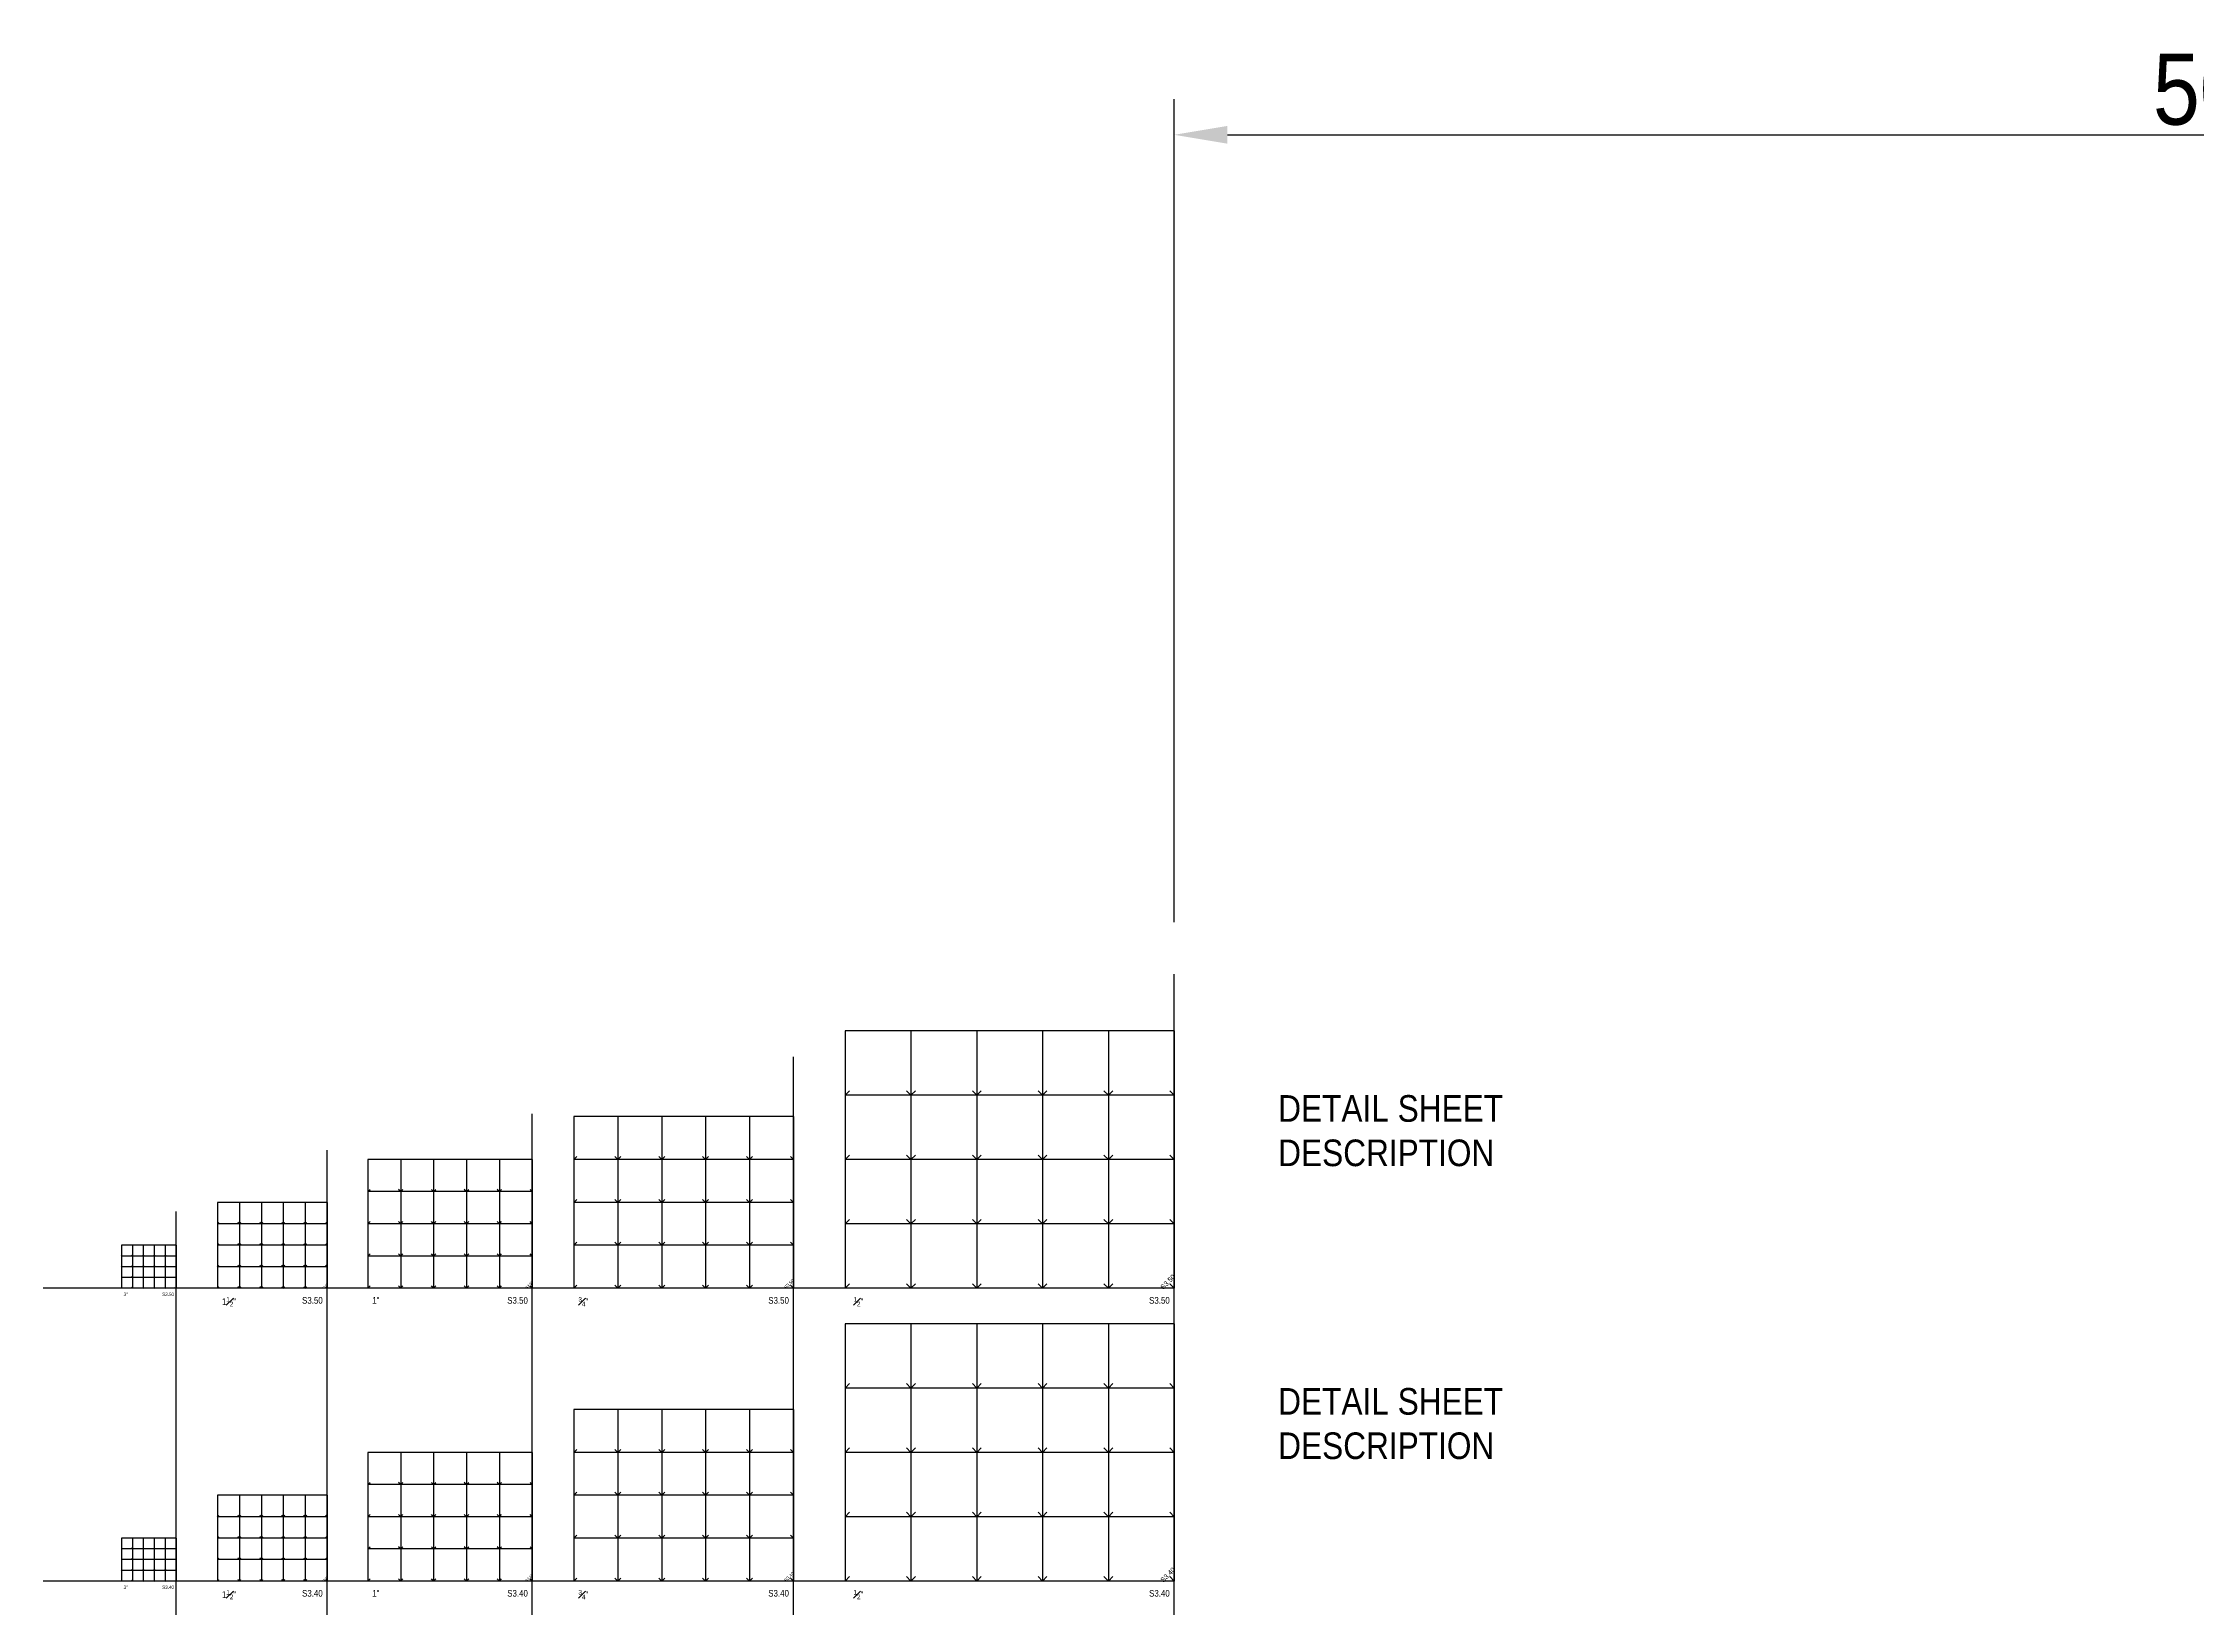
# Model space of a CAD drawing. Header units: inches. Extents: x -2661 to 42767, y -1222 to 9099.
# Drawn here: x 26515 to 32338, y 4868 to 9099 of the extents above; entities that cross this region are included whole.
import ezdxf

# ---------------------------------------------------------------- set-up
doc = ezdxf.new("R2010")
doc.units = ezdxf.units.IN
doc.header["$LTSCALE"] = 12
doc.header["$MEASUREMENT"] = 0
doc.header["$PDMODE"] = 3
doc.linetypes.add('HIDDEN2', pattern=[0.1875, 0.125, -0.0625])
doc.layers.get('0').update_dxf_attribs({"linetype": 'CONTINUOUS'})
doc.layers.get('DefPoints').update_dxf_attribs({"color": 251, "linetype": 'CONTINUOUS'})
doc.layers.add('DESIGNER COMMENTS', color=221, linetype='CONTINUOUS', plot=False)
doc.layers.add('S-ANNO-GRID-NONPLOT', color=251, linetype='CONTINUOUS', plot=False)
doc.styles.add('Arial', font='arial.ttf', dxfattribs={"width": 0.85})
doc.dimstyles.get("Standard").update_dxf_attribs({"dimtxt": 0.125, "dimasz": 0.125, "dimexe": 0.0625, "dimexo": 0.0625, "dimgap": 0.0625, "dimtad": 1, "dimdec": 3, "dimzin": 3, "dimdsep": 46, "dimlunit": 4, "dimtxsty": 'Arial', "dimcen": 0.09375, "dimclrd": 256, "dimclre": 256, "dimclrt": 256, "dimadec": 0, "dimazin": 0, "dimtfac": 1, "dimtdec": 3, "dimtix": 1, "dimtmove": 0, "dimatfit": 3, "dimfxl": 1, "dimfrac": 2, "dimtolj": 1, "dimtzin": 0, "dimarcsym": 0})

# ---------------------------------------------------------------- blocks, each defined once
blk = doc.blocks.new('Se_GRID 30x42')
for p, q in [((7.41, 29), (0, 29)), ((0, 29), (0, 21.75)), ((14.83, 29), (7.41, 29)), ((7.41, 29), (7.41, 21.75)), ((22.24, 29), (14.83, 29)), ((14.83, 29), (14.83, 21.75)), ((29.66, 29), (22.24, 29)), ((22.24, 29), (22.24, 21.75)), ((37.07, 29), (29.66, 29)), ((29.66, 29), (29.66, 21.75)), ((37.07, 29), (37.07, 21.75)), ((0, 21.75), (0.5, 22.25)), ((7.41, 21.75), (7.91, 22.25)), ((14.83, 21.75), (15.33, 22.25)), ((22.24, 21.75), (22.74, 22.25)), ((29.66, 21.75), (30.16, 22.25)), ((7.41, 21.75), (0, 21.75)), ((0, 21.75), (0, 14.5)), ((14.83, 21.75), (7.41, 21.75)), ((7.41, 21.75), (7.41, 14.5)), ((22.24, 21.75), (14.83, 21.75)), ((14.83, 21.75), (14.83, 14.5)), ((29.66, 21.75), (22.24, 21.75)), ((22.24, 21.75), (22.24, 14.5)), ((37.07, 21.75), (29.66, 21.75)), ((29.66, 21.75), (29.66, 14.5)), ((37.07, 21.75), (37.07, 14.5)), ((0, 14.5), (0.5, 15)), ((7.41, 14.5), (7.91, 15)), ((14.83, 14.5), (15.33, 15)), ((22.24, 14.5), (22.74, 15)), ((29.66, 14.5), (30.16, 15)), ((7.41, 14.5), (0, 14.5)), ((0, 14.5), (0, 7.25)), ((14.83, 14.5), (7.41, 14.5)), ((7.41, 14.5), (7.41, 7.25)), ((22.24, 14.5), (14.83, 14.5)), ((14.83, 14.5), (14.83, 7.25)), ((29.66, 14.5), (22.24, 14.5)), ((22.24, 14.5), (22.24, 7.25)), ((37.07, 14.5), (29.66, 14.5)), ((29.66, 14.5), (29.66, 7.25)), ((37.07, 14.5), (37.07, 7.25)), ((0, 7.25), (0.5, 7.75)), ((7.41, 7.25), (7.91, 7.75)), ((14.83, 7.25), (15.33, 7.75)), ((22.24, 7.25), (22.74, 7.75)), ((29.66, 7.25), (30.16, 7.75)), ((7.41, 7.25), (0, 7.25)), ((0, 7.25), (0, 0)), ((14.83, 7.25), (7.41, 7.25)), ((7.41, 7.25), (7.41, 0)), ((22.24, 7.25), (14.83, 7.25)), ((14.83, 7.25), (14.83, 0)), ((29.66, 7.25), (22.24, 7.25)), ((22.24, 7.25), (22.24, 0)), ((37.07, 7.25), (29.66, 7.25)), ((29.66, 7.25), (29.66, 0)), ((37.07, 7.25), (37.07, 0)), ((0, 0), (0.5, 0.5)), ((7.41, 0), (0, 0)), ((7.41, 0), (7.91, 0.5)), ((14.83, 0), (7.41, 0)), ((14.83, 0), (15.33, 0.5)), ((22.24, 0), (14.83, 0)), ((22.24, 0), (22.74, 0.5)), ((29.66, 0), (22.24, 0)), ((29.66, 0), (30.16, 0.5)), ((37.07, 0), (29.66, 0))]:
    blk.add_line(p, q)
at = {"linetype": 'HIDDEN2'}
for p, q in [((7.41, 21.75), (6.91, 22.25)), ((14.83, 21.75), (14.33, 22.25)), ((22.24, 21.75), (21.74, 22.25)), ((29.66, 21.75), (29.16, 22.25)), ((37.07, 21.75), (36.57, 22.25)), ((7.41, 14.5), (6.91, 15)), ((14.83, 14.5), (14.33, 15)), ((22.24, 14.5), (21.74, 15)), ((29.66, 14.5), (29.16, 15)), ((37.07, 14.5), (36.57, 15)), ((7.41, 7.25), (6.91, 7.75)), ((14.83, 7.25), (14.33, 7.75)), ((22.24, 7.25), (21.74, 7.75)), ((29.66, 7.25), (29.16, 7.75)), ((37.07, 7.25), (36.57, 7.75)), ((7.41, 0), (6.91, 0.5)), ((14.83, 0), (14.33, 0.5)), ((22.24, 0), (21.74, 0.5)), ((29.66, 0), (29.16, 0.5)), ((37.07, 0), (36.57, 0.5))]:
    blk.add_line(p, q, dxfattribs=at)
blk = doc.blocks.new('*D1596')
at = {"layer": 'DefPoints', "color": 0, "transparency": 16777216}
for p in [(35573.3, 8851.2), (35573.3, 6681.4), (29573.3, 6626)]:
    blk.add_point(p, dxfattribs=at)
at = {"layer": 'S-ANNO-GRID-NONPLOT', "lineweight": -2, "transparency": 16777216}
for p, q in [((29573.3, 6722), (29573.3, 8947.2)), ((35573.3, 6777.4), (35573.3, 8947.2)), ((29717.3, 8851.2), (35429.3, 8851.2))]:
    blk.add_line(p, q, dxfattribs=at)
at = {"layer": 'S-ANNO-GRID-NONPLOT', "transparency": 16777216}
for points in [[(29717.3, 8875.2), (29717.3, 8827.2), (29573.3, 8851.2)], [(35429.3, 8875.2), (35429.3, 8827.2), (35573.3, 8851.2)]]:
    blk.add_solid(points, dxfattribs=at)
at = {"layer": 'S-ANNO-GRID-NONPLOT', "transparency": 16777216, "insert": (32573.3, 8973.2), "char_height": 192, "attachment_point": 5, "style": 'Arial'}
blk.add_mtext('\\A1;500\'-0"', dxfattribs=at)

msp = doc.modelspace()

# ---------------------------------------------------------------- linework, layer by layer
at = {"layer": 'S-ANNO-GRID-NONPLOT'}
for p, q in [((29573.28746, 1772.36325), (29573.28746, 6581.16451)), ((28543.63922, 1772.36325), (28543.63922, 6357.75136)), ((27837.84359, 1772.36325), (27837.84359, 6203.46833)), ((27283.16236, 1772.36325), (27283.16236, 6105.58234)), ((26875.07826, 1772.36325), (26875.07826, 5939.82981)), ((29573.28746, 5732.36325), (26515.07826, 5732.36325)), ((29573.28746, 4940.36325), (26515.07826, 4940.36325))]:
    msp.add_line(p, q, dxfattribs=at)

# ---------------------------------------------------------------- block references
for p, xscale, yscale, zscale in [((28683.61467, 5732.36325), 24, 24, 24), ((27950.52402, 5732.36325), 16, 16, 16), ((27393.0072, 5732.36325), 12, 12, 12), ((26986.60476, 5732.36325), 8, 8, 8), ((26726.79946, 5732.36325), 4, 4, 4), ((28683.61467, 4940.36325), 24, 24, 24), ((27950.52402, 4940.36325), 16, 16, 16), ((27393.0072, 4940.36325), 12, 12, 12), ((26986.60476, 4940.36325), 8, 8, 8), ((26726.79946, 4940.36325), 4, 4, 4)]:
    msp.add_blockref('Se_GRID 30x42', p, dxfattribs=dict(at, xscale=xscale, yscale=yscale, zscale=zscale))

# ---------------------------------------------------------------- texts
at = {"layer": 'DESIGNER COMMENTS', "color": 191, "char_height": 72, "width": 693.3801297, "attachment_point": 1, "style": 'Arial'}
for insert in [(29854.48625, 6254.36325), (29854.48625, 5462.36325)]:
    msp.add_mtext('\\A1;{\\C191;DETAIL SHEET DESCRIPTION}', dxfattribs=dict(at, insert=insert))
at = {"layer": 'S-ANNO-GRID-NONPLOT', "attachment_point": 5, "rotation": 45, "style": 'Arial'}
for s, insert, char_height, width in [('S3.50', (29556.3169, 5749.33382), 13.5, 44.3231908), ('S3.50', (26872.24984, 5735.19168), 2.25, 7.3871985), ('S3.50', (27277.50551, 5738.02011), 4.5, 14.7743969), ('S3.50', (27829.35831, 5740.84854), 6.75, 22.1615954), ('S3.50', (28532.32551, 5743.67696), 9, 29.5487939), ('S3.40', (27277.50551, 4946.02011), 4.5, 14.7743969), ('S3.40', (27829.35831, 4948.84854), 6.75, 22.1615954), ('S3.40', (28532.32551, 4951.67696), 9, 29.5487939), ('S3.40', (29556.3169, 4957.33382), 13.5, 44.3231908), ('S3.40', (26872.24984, 4943.19168), 2.25, 7.3871985)]:
    msp.add_mtext(s, dxfattribs=dict(at, insert=insert, char_height=char_height, width=width))
at = {"layer": 'S-ANNO-GRID-NONPLOT', "color": 191, "style": 'Arial'}
for s, insert, char_height, width, attachment_point in [('3"', (26732.79946, 5720.36325), 9, 29.5487939, 1), ('S3.50', (26869.07826, 5720.36325), 9, 29.5487939, 3), ('\\A1;1{\\H0.7x;\\S1#2;}"', (26998.60476, 5708.36325), 18, 59.0975878, 1), ('S3.50', (27271.16236, 5708.36325), 18, 59.0975878, 3), ('1"', (27405.0072, 5708.36325), 18, 59.0975878, 1), ('S3.50', (27825.84359, 5708.36325), 18, 59.0975878, 3), ('\\A1;{\\H0.7x;\\S3#4;}"', (27962.52402, 5708.36325), 18, 59.0975878, 1), ('S3.50', (28531.63922, 5708.36325), 18, 59.0975878, 3), ('\\A1;{\\H0.7x;\\S1#2;}"', (28706.15248, 5708.36325), 18, 59.0975878, 1), ('S3.50', (29561.28746, 5708.36325), 18, 59.0975878, 3), ('3"', (26732.79946, 4928.36325), 9, 29.5487939, 1), ('S3.40', (26869.07826, 4928.36325), 9, 29.5487939, 3), ('\\A1;1{\\H0.7x;\\S1#2;}"', (26998.60476, 4916.36325), 18, 59.0975878, 1), ('S3.40', (27271.16236, 4916.36325), 18, 59.0975878, 3), ('1"', (27405.0072, 4916.36325), 18, 59.0975878, 1), ('S3.40', (27825.84359, 4916.36325), 18, 59.0975878, 3), ('\\A1;{\\H0.7x;\\S3#4;}"', (27962.52402, 4916.36325), 18, 59.0975878, 1), ('S3.40', (28531.63922, 4916.36325), 18, 59.0975878, 3), ('\\A1;{\\H0.7x;\\S1#2;}"', (28706.15248, 4916.36325), 18, 59.0975878, 1), ('S3.40', (29561.28746, 4916.36325), 18, 59.0975878, 3)]:
    msp.add_mtext(s, dxfattribs=dict(at, insert=insert, char_height=char_height, width=width, attachment_point=attachment_point))

# ---------------------------------------------------------------- dimensions: what is measured, and where the dimension line sits
at = {"layer": 'S-ANNO-GRID-NONPLOT'}
dim = msp.add_linear_dim(base=(35573.28746, 8851.18318), p1=(29573.28746, 6625.99045), p2=(35573.28746, 6681.35285), dimstyle='Standard', override={"dimscale": 24, "dimtxt": 8, "dimasz": 6, "dimexe": 4, "dimexo": 4, "dimgap": 1}, dxfattribs=at)
dim.commit()
dim.dimension.update_dxf_attribs({"geometry": '*D1596', "text_midpoint": (32573.28746, 8973.21319)})

doc.saveas('drawing.dxf')
